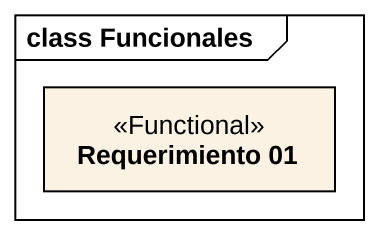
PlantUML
@startuml
mainframe class Funcionales
hide circle
hide empty members
class "Requerimiento 01" as Requerimiento_01 <<Functional>>
@enduml
